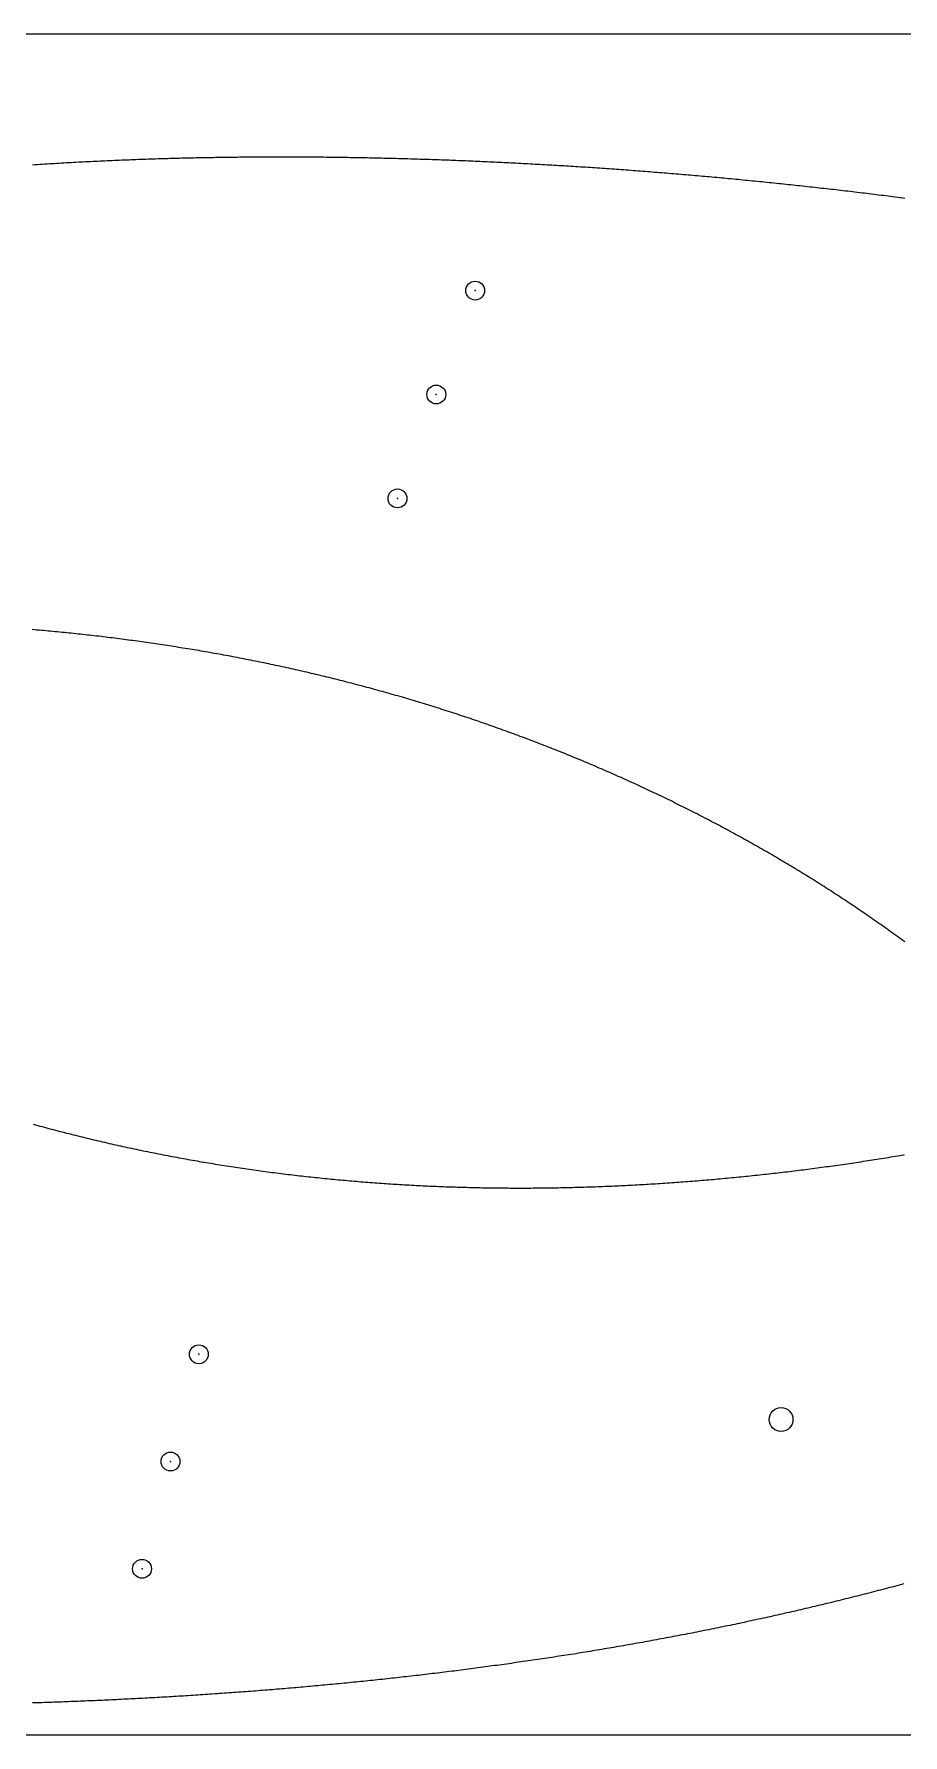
# Model space of a CAD drawing. Extents: x 65 to 369, y 520 to 566.
# Drawn here: x 111.78 to 135.28, y 519.79 to 565.79 of the extents above; entities that cross this region are included whole.
import ezdxf

# ---------------------------------------------------------------- set-up
doc = ezdxf.new("R2010")
doc.units = 0
doc.header["$PDMODE"] = 32
doc.header["$PDSIZE"] = 0.51
doc.layers.get('0').update_dxf_attribs({"linetype": 'CONTINUOUS'})
for name, color, linetype in [('CUT_SHEET', 1, 'CONTINUOUS'), ('DRILLING', 3, 'CONTINUOUS'), ('ENGRAVE', 4, 'CONTINUOUS')]:
    doc.layers.add(name, color=color, linetype=linetype)

# ---------------------------------------------------------------- blocks, each defined once
blk = doc.blocks.new('*U784')
at = {"layer": 'ENGRAVE'}
blk.add_point((0, 0), dxfattribs=at)
blk = doc.blocks.new('*U785')
at = {"layer": 'ENGRAVE', "color": 0, "linetype": 'BYBLOCK'}
for p in [(0, 0), (3, 0), (6, 0)]:
    blk.add_blockref('*U784', p, dxfattribs=at)
blk = doc.blocks.new('*U788')
at = {"layer": 'ENGRAVE'}
blk.add_point((0, 0), dxfattribs=at)
blk = doc.blocks.new('*U789')
at = {"layer": 'ENGRAVE', "color": 0, "linetype": 'BYBLOCK'}
for p in [(0, 0), (3, 0), (6, 0)]:
    blk.add_blockref('*U788', p, dxfattribs=at)

msp = doc.modelspace()

# ---------------------------------------------------------------- linework, layer by layer
for points in [[(111.744, 562.252, 0), (111.809, 562.256, 0), (111.874, 562.26, 0), (111.939, 562.264, 0), (112.004, 562.269, 0), (112.069, 562.273, 0), (112.134, 562.277, 0), (112.199, 562.281, 0), (112.264, 562.285, 0), (112.33, 562.288, 0), (112.395, 562.292, 0), (112.46, 562.296, 0), (112.525, 562.3, 0), (112.59, 562.304, 0), (112.655, 562.307, 0), (112.72, 562.311, 0), (112.785, 562.314, 0), (112.85, 562.318, 0), (112.915, 562.321, 0), (112.981, 562.325, 0), (113.046, 562.328, 0), (113.111, 562.332, 0), (113.176, 562.335, 0), (113.241, 562.338, 0), (113.306, 562.341, 0), (113.371, 562.345, 0), (113.436, 562.348, 0), (113.501, 562.351, 0), (113.567, 562.354, 0), (113.632, 562.357, 0), (113.697, 562.36, 0), (113.762, 562.363, 0), (113.827, 562.366, 0), (113.892, 562.369, 0), (113.957, 562.371, 0), (114.022, 562.374, 0), (114.087, 562.377, 0), (114.153, 562.38, 0), (114.218, 562.382, 0), (114.283, 562.385, 0), (114.348, 562.387, 0), (114.413, 562.39, 0), (114.478, 562.392, 0), (114.543, 562.395, 0), (114.608, 562.397, 0), (114.673, 562.399, 0), (114.739, 562.402, 0), (114.804, 562.404, 0), (114.869, 562.406, 0), (114.934, 562.408, 0), (114.999, 562.41, 0), (115.064, 562.413, 0), (115.129, 562.415, 0), (115.194, 562.417, 0), (115.259, 562.419, 0), (115.325, 562.42, 0), (115.39, 562.422, 0), (115.455, 562.424, 0), (115.52, 562.426, 0), (115.585, 562.428, 0), (115.65, 562.429, 0), (115.715, 562.431, 0), (115.78, 562.433, 0), (115.846, 562.434, 0), (115.911, 562.436, 0), (115.976, 562.437, 0), (116.041, 562.439, 0), (116.106, 562.44, 0), (116.171, 562.442, 0), (116.236, 562.443, 0), (116.301, 562.444, 0), (116.366, 562.446, 0), (116.432, 562.447, 0), (116.497, 562.448, 0), (116.562, 562.449, 0), (116.627, 562.45, 0), (116.692, 562.451, 0), (116.757, 562.452, 0), (116.822, 562.453, 0), (116.887, 562.454, 0), (116.952, 562.455, 0), (117.017, 562.456, 0), (117.083, 562.457, 0), (117.148, 562.458, 0), (117.213, 562.459, 0), (117.278, 562.459, 0), (117.343, 562.46, 0), (117.408, 562.461, 0), (117.473, 562.461, 0), (117.538, 562.462, 0), (117.603, 562.462, 0), (117.668, 562.463, 0), (117.733, 562.463, 0), (117.799, 562.464, 0), (117.864, 562.464, 0), (117.929, 562.464, 0), (117.994, 562.465, 0), (118.059, 562.465, 0), (118.124, 562.465, 0), (118.189, 562.465, 0), (118.254, 562.465, 0), (118.319, 562.466, 0), (118.384, 562.466, 0), (118.449, 562.466, 0), (118.514, 562.466, 0), (118.58, 562.466, 0), (118.645, 562.465, 0), (118.71, 562.465, 0), (118.775, 562.465, 0), (118.84, 562.465, 0), (118.905, 562.465, 0), (118.97, 562.465, 0), (119.035, 562.464, 0), (119.1, 562.464, 0), (119.165, 562.463, 0), (119.23, 562.463, 0), (119.295, 562.463, 0), (119.36, 562.462, 0), (119.425, 562.462, 0), (119.49, 562.461, 0), (119.555, 562.46, 0), (119.62, 562.46, 0), (119.685, 562.459, 0), (119.75, 562.458, 0), (119.815, 562.458, 0), (119.88, 562.457, 0), (119.946, 562.456, 0), (120.011, 562.455, 0), (120.076, 562.454, 0), (120.141, 562.453, 0), (120.206, 562.452, 0), (120.271, 562.451, 0), (120.336, 562.45, 0), (120.401, 562.449, 0), (120.466, 562.448, 0), (120.531, 562.447, 0), (120.596, 562.446, 0), (120.661, 562.445, 0), (120.726, 562.444, 0), (120.791, 562.442, 0), (120.856, 562.441, 0), (120.921, 562.44, 0), (120.986, 562.438, 0), (121.051, 562.437, 0), (121.116, 562.435, 0), (121.181, 562.434, 0), (121.246, 562.432, 0), (121.311, 562.431, 0), (121.375, 562.429, 0), (121.44, 562.428, 0), (121.505, 562.426, 0), (121.57, 562.424, 0), (121.635, 562.422, 0), (121.7, 562.421, 0), (121.765, 562.419, 0), (121.83, 562.417, 0), (121.895, 562.415, 0), (121.96, 562.413, 0), (122.025, 562.411, 0), (122.09, 562.409, 0), (122.155, 562.407, 0), (122.22, 562.405, 0), (122.285, 562.403, 0), (122.35, 562.401, 0), (122.415, 562.399, 0), (122.479, 562.397, 0), (122.544, 562.395, 0), (122.609, 562.393, 0), (122.674, 562.39, 0), (122.739, 562.388, 0), (122.804, 562.386, 0), (122.869, 562.383, 0), (122.934, 562.381, 0), (122.999, 562.379, 0), (123.064, 562.376, 0), (123.128, 562.374, 0), (123.193, 562.371, 0), (123.258, 562.369, 0), (123.323, 562.366, 0), (123.388, 562.363, 0), (123.453, 562.361, 0), (123.518, 562.358, 0), (123.582, 562.355, 0), (123.647, 562.353, 0), (123.712, 562.35, 0), (123.777, 562.347, 0), (123.842, 562.344, 0), (123.907, 562.341, 0), (123.972, 562.338, 0), (124.036, 562.335, 0), (124.101, 562.332, 0), (124.166, 562.329, 0), (124.231, 562.326, 0), (124.296, 562.323, 0), (124.36, 562.32, 0), (124.425, 562.317, 0), (124.49, 562.314, 0), (124.555, 562.311, 0), (124.62, 562.308, 0), (124.684, 562.304, 0), (124.749, 562.301, 0), (124.814, 562.298, 0), (124.879, 562.295, 0), (124.944, 562.291, 0), (125.008, 562.288, 0), (125.073, 562.284, 0), (125.138, 562.281, 0), (125.203, 562.277, 0), (125.268, 562.274, 0), (125.332, 562.27, 0), (125.397, 562.267, 0), (125.462, 562.263, 0), (125.527, 562.26, 0), (125.591, 562.256, 0), (125.656, 562.252, 0), (125.721, 562.248, 0), (125.786, 562.245, 0), (125.85, 562.241, 0), (125.915, 562.237, 0), (125.98, 562.233, 0), (126.045, 562.229, 0), (126.109, 562.225, 0), (126.174, 562.221, 0), (126.239, 562.217, 0), (126.303, 562.213, 0), (126.368, 562.209, 0), (126.433, 562.205, 0), (126.498, 562.201, 0), (126.562, 562.197, 0), (126.627, 562.193, 0), (126.692, 562.189, 0), (126.756, 562.184, 0), (126.821, 562.18, 0), (126.886, 562.176, 0), (126.951, 562.172, 0), (127.015, 562.167, 0), (127.08, 562.163, 0), (127.145, 562.158, 0), (127.209, 562.154, 0), (127.274, 562.149, 0), (127.339, 562.145, 0), (127.403, 562.14, 0), (127.468, 562.136, 0), (127.533, 562.131, 0), (127.597, 562.127, 0), (127.662, 562.122, 0), (127.727, 562.117, 0), (127.791, 562.113, 0), (127.856, 562.108, 0), (127.921, 562.103, 0), (127.985, 562.098, 0), (128.05, 562.093, 0), (128.115, 562.088, 0), (128.179, 562.084, 0), (128.244, 562.079, 0), (128.308, 562.074, 0), (128.373, 562.069, 0), (128.438, 562.064, 0), (128.502, 562.059, 0), (128.567, 562.053, 0), (128.631, 562.048, 0), (128.696, 562.043, 0), (128.761, 562.038, 0), (128.825, 562.033, 0), (128.89, 562.028, 0), (128.954, 562.022, 0), (129.019, 562.017, 0), (129.084, 562.012, 0), (129.148, 562.006, 0), (129.213, 562.001, 0), (129.277, 561.995, 0), (129.342, 561.99, 0), (129.407, 561.985, 0), (129.471, 561.979, 0), (129.536, 561.973, 0), (129.6, 561.968, 0), (129.665, 561.962, 0), (129.729, 561.957, 0), (129.794, 561.951, 0), (129.858, 561.945, 0), (129.923, 561.939, 0), (129.988, 561.934, 0), (130.052, 561.928, 0), (130.117, 561.922, 0), (130.181, 561.916, 0), (130.246, 561.91, 0), (130.31, 561.904, 0), (130.375, 561.899, 0), (130.439, 561.893, 0), (130.504, 561.887, 0), (130.568, 561.88, 0), (130.633, 561.874, 0), (130.697, 561.868, 0), (130.762, 561.862, 0), (130.826, 561.856, 0), (130.891, 561.85, 0), (130.955, 561.844, 0), (131.02, 561.837, 0), (131.084, 561.831, 0), (131.149, 561.825, 0), (131.213, 561.818, 0), (131.278, 561.812, 0), (131.342, 561.806, 0), (131.407, 561.799, 0), (131.471, 561.793, 0), (131.535, 561.786, 0), (131.6, 561.78, 0), (131.664, 561.773, 0), (131.729, 561.767, 0), (131.793, 561.76, 0), (131.858, 561.753, 0), (131.922, 561.747, 0), (131.987, 561.74, 0), (132.051, 561.733, 0), (132.115, 561.726, 0), (132.18, 561.72, 0), (132.244, 561.713, 0), (132.309, 561.706, 0), (132.373, 561.699, 0), (132.437, 561.692, 0), (132.502, 561.685, 0), (132.566, 561.678, 0), (132.631, 561.671, 0), (132.695, 561.664, 0), (132.759, 561.657, 0), (132.824, 561.65, 0), (132.888, 561.643, 0), (132.953, 561.636, 0), (133.017, 561.629, 0), (133.081, 561.621, 0), (133.146, 561.614, 0), (133.21, 561.607, 0), (133.274, 561.599, 0), (133.339, 561.592, 0), (133.403, 561.585, 0), (133.467, 561.577, 0), (133.532, 561.57, 0), (133.596, 561.562, 0), (133.66, 561.555, 0), (133.725, 561.547, 0), (133.789, 561.54, 0), (133.853, 561.532, 0), (133.918, 561.525, 0), (133.982, 561.517, 0), (134.046, 561.509, 0), (134.111, 561.502, 0), (134.175, 561.494, 0), (134.239, 561.486, 0), (134.303, 561.478, 0), (134.368, 561.47, 0), (134.432, 561.463, 0), (134.496, 561.455, 0), (134.561, 561.447, 0), (134.625, 561.439, 0), (134.689, 561.431, 0), (134.753, 561.423, 0), (134.818, 561.415, 0), (134.882, 561.407, 0), (134.946, 561.399, 0), (135.01, 561.391, 0), (135.075, 561.382, 0), (135.139, 561.374, 0), (135.203, 561.366, 0), (135.267, 561.358, 0), (135.332, 561.349, 0)], [(135.328, 541.234, 0), (135.279, 541.27, 0), (135.229, 541.306, 0), (135.179, 541.342, 0), (135.13, 541.379, 0), (135.08, 541.415, 0), (135.03, 541.451, 0), (134.98, 541.486, 0), (134.93, 541.522, 0), (134.881, 541.558, 0), (134.831, 541.594, 0), (134.78, 541.629, 0), (134.73, 541.665, 0), (134.68, 541.7, 0), (134.63, 541.735, 0), (134.58, 541.771, 0), (134.529, 541.806, 0), (134.479, 541.841, 0), (134.428, 541.876, 0), (134.378, 541.911, 0), (134.327, 541.946, 0), (134.277, 541.981, 0), (134.226, 542.016, 0), (134.175, 542.05, 0), (134.125, 542.085, 0), (134.074, 542.119, 0), (134.023, 542.154, 0), (133.972, 542.188, 0), (133.921, 542.222, 0), (133.87, 542.257, 0), (133.819, 542.291, 0), (133.767, 542.325, 0), (133.716, 542.359, 0), (133.665, 542.393, 0), (133.613, 542.427, 0), (133.562, 542.46, 0), (133.51, 542.494, 0), (133.459, 542.528, 0), (133.407, 542.561, 0), (133.355, 542.595, 0), (133.304, 542.628, 0), (133.252, 542.661, 0), (133.2, 542.694, 0), (133.148, 542.728, 0), (133.096, 542.761, 0), (133.044, 542.794, 0), (132.992, 542.827, 0), (132.94, 542.859, 0), (132.887, 542.892, 0), (132.835, 542.925, 0), (132.783, 542.958, 0), (132.73, 542.99, 0), (132.678, 543.023, 0), (132.625, 543.055, 0), (132.573, 543.087, 0), (132.52, 543.12, 0), (132.468, 543.152, 0), (132.415, 543.184, 0), (132.362, 543.216, 0), (132.309, 543.248, 0), (132.256, 543.28, 0), (132.203, 543.311, 0), (132.15, 543.343, 0), (132.097, 543.375, 0), (132.044, 543.406, 0), (131.991, 543.438, 0), (131.938, 543.469, 0), (131.885, 543.501, 0), (131.831, 543.532, 0), (131.778, 543.563, 0), (131.724, 543.594, 0), (131.671, 543.625, 0), (131.617, 543.656, 0), (131.564, 543.687, 0), (131.51, 543.718, 0), (131.457, 543.749, 0), (131.403, 543.779, 0), (131.349, 543.81, 0), (131.295, 543.84, 0), (131.241, 543.871, 0), (131.187, 543.901, 0), (131.133, 543.932, 0), (131.079, 543.962, 0), (131.025, 543.992, 0), (130.971, 544.022, 0), (130.917, 544.052, 0), (130.863, 544.082, 0), (130.808, 544.112, 0), (130.754, 544.141, 0), (130.7, 544.171, 0), (130.645, 544.201, 0), (130.591, 544.23, 0), (130.536, 544.26, 0), (130.482, 544.289, 0), (130.427, 544.318, 0), (130.372, 544.347, 0), (130.318, 544.377, 0), (130.263, 544.406, 0), (130.208, 544.435, 0), (130.153, 544.464, 0), (130.098, 544.492, 0), (130.043, 544.521, 0), (129.988, 544.55, 0), (129.933, 544.578, 0), (129.878, 544.607, 0), (129.823, 544.635, 0), (129.768, 544.664, 0), (129.713, 544.692, 0), (129.657, 544.72, 0), (129.602, 544.748, 0), (129.547, 544.777, 0), (129.491, 544.805, 0), (129.436, 544.832, 0), (129.38, 544.86, 0), (129.325, 544.888, 0), (129.269, 544.916, 0), (129.214, 544.943, 0), (129.158, 544.971, 0), (129.102, 544.998, 0), (129.047, 545.026, 0), (128.991, 545.053, 0), (128.935, 545.08, 0), (128.879, 545.107, 0), (128.823, 545.134, 0), (128.767, 545.161, 0), (128.711, 545.188, 0), (128.655, 545.215, 0), (128.599, 545.242, 0), (128.543, 545.268, 0), (128.487, 545.295, 0), (128.431, 545.322, 0), (128.374, 545.348, 0), (128.318, 545.374, 0), (128.262, 545.401, 0), (128.205, 545.427, 0), (128.149, 545.453, 0), (128.093, 545.479, 0), (128.036, 545.505, 0), (127.98, 545.531, 0), (127.923, 545.557, 0), (127.866, 545.582, 0), (127.81, 545.608, 0), (127.753, 545.634, 0), (127.696, 545.659, 0), (127.64, 545.685, 0), (127.583, 545.71, 0), (127.526, 545.735, 0), (127.469, 545.76, 0), (127.412, 545.786, 0), (127.355, 545.811, 0), (127.298, 545.836, 0), (127.241, 545.861, 0), (127.184, 545.885, 0), (127.127, 545.91, 0), (127.07, 545.935, 0), (127.013, 545.959, 0), (126.956, 545.984, 0), (126.898, 546.008, 0), (126.841, 546.033, 0), (126.784, 546.057, 0), (126.727, 546.081, 0), (126.669, 546.105, 0), (126.612, 546.129, 0), (126.554, 546.153, 0), (126.497, 546.177, 0), (126.439, 546.201, 0), (126.382, 546.224, 0), (126.324, 546.248, 0), (126.267, 546.272, 0), (126.209, 546.295, 0), (126.151, 546.318, 0), (126.093, 546.342, 0), (126.036, 546.365, 0), (125.978, 546.388, 0), (125.92, 546.411, 0), (125.862, 546.434, 0), (125.804, 546.457, 0), (125.746, 546.48, 0), (125.689, 546.503, 0), (125.631, 546.526, 0), (125.573, 546.548, 0), (125.514, 546.571, 0), (125.456, 546.593, 0), (125.398, 546.616, 0), (125.34, 546.638, 0), (125.282, 546.66, 0), (125.224, 546.682, 0), (125.166, 546.704, 0), (125.107, 546.726, 0), (125.049, 546.748, 0), (124.991, 546.77, 0), (124.932, 546.792, 0), (124.874, 546.813, 0), (124.816, 546.835, 0), (124.757, 546.857, 0), (124.699, 546.878, 0), (124.64, 546.899, 0), (124.582, 546.921, 0), (124.523, 546.942, 0), (124.465, 546.963, 0), (124.406, 546.984, 0), (124.347, 547.005, 0), (124.289, 547.026, 0), (124.23, 547.047, 0), (124.171, 547.067, 0), (124.112, 547.088, 0), (124.054, 547.109, 0), (123.995, 547.129, 0), (123.936, 547.149, 0), (123.877, 547.17, 0), (123.818, 547.19, 0), (123.759, 547.21, 0), (123.7, 547.23, 0), (123.642, 547.25, 0), (123.583, 547.27, 0), (123.524, 547.29, 0), (123.464, 547.31, 0), (123.405, 547.329, 0), (123.346, 547.349, 0), (123.287, 547.369, 0), (123.228, 547.388, 0), (123.169, 547.407, 0), (123.11, 547.427, 0), (123.051, 547.446, 0), (122.991, 547.465, 0), (122.932, 547.484, 0), (122.873, 547.503, 0), (122.813, 547.522, 0), (122.754, 547.541, 0), (122.695, 547.56, 0), (122.635, 547.578, 0), (122.576, 547.597, 0), (122.517, 547.615, 0), (122.457, 547.634, 0), (122.398, 547.652, 0), (122.338, 547.67, 0), (122.279, 547.688, 0), (122.219, 547.707, 0), (122.16, 547.725, 0), (122.1, 547.742, 0), (122.041, 547.76, 0), (121.981, 547.778, 0), (121.922, 547.796, 0), (121.862, 547.813, 0), (121.802, 547.831, 0), (121.743, 547.848, 0), (121.683, 547.866, 0), (121.623, 547.883, 0), (121.563, 547.9, 0), (121.504, 547.917, 0), (121.444, 547.934, 0), (121.384, 547.951, 0), (121.324, 547.968, 0), (121.265, 547.985, 0), (121.205, 548.002, 0), (121.145, 548.018, 0), (121.085, 548.035, 0), (121.025, 548.051, 0), (120.965, 548.068, 0), (120.905, 548.084, 0), (120.845, 548.1, 0), (120.785, 548.116, 0), (120.725, 548.133, 0), (120.665, 548.149, 0), (120.605, 548.164, 0), (120.545, 548.18, 0), (120.485, 548.196, 0), (120.425, 548.212, 0), (120.365, 548.227, 0), (120.305, 548.243, 0), (120.245, 548.258, 0), (120.185, 548.274, 0), (120.125, 548.289, 0), (120.064, 548.304, 0), (120.004, 548.319, 0), (119.944, 548.334, 0), (119.884, 548.349, 0), (119.823, 548.364, 0), (119.763, 548.379, 0), (119.703, 548.394, 0), (119.643, 548.409, 0), (119.582, 548.423, 0), (119.522, 548.438, 0), (119.461, 548.452, 0), (119.401, 548.466, 0), (119.341, 548.481, 0), (119.28, 548.495, 0), (119.22, 548.509, 0), (119.159, 548.523, 0), (119.099, 548.537, 0), (119.038, 548.551, 0), (118.978, 548.565, 0), (118.917, 548.579, 0), (118.857, 548.592, 0), (118.796, 548.606, 0), (118.736, 548.619, 0), (118.675, 548.633, 0), (118.615, 548.646, 0), (118.554, 548.659, 0), (118.493, 548.673, 0), (118.433, 548.686, 0), (118.372, 548.699, 0), (118.311, 548.712, 0), (118.251, 548.725, 0), (118.19, 548.738, 0), (118.129, 548.75, 0), (118.068, 548.763, 0), (118.008, 548.776, 0), (117.947, 548.788, 0), (117.886, 548.801, 0), (117.825, 548.813, 0), (117.764, 548.825, 0), (117.704, 548.838, 0), (117.643, 548.85, 0), (117.582, 548.862, 0), (117.521, 548.874, 0), (117.46, 548.886, 0), (117.399, 548.898, 0), (117.338, 548.909, 0), (117.277, 548.921, 0), (117.216, 548.933, 0), (117.155, 548.944, 0), (117.094, 548.956, 0), (117.033, 548.967, 0), (116.972, 548.978, 0), (116.911, 548.99, 0), (116.85, 549.001, 0), (116.789, 549.012, 0), (116.728, 549.023, 0), (116.667, 549.034, 0), (116.606, 549.045, 0), (116.544, 549.056, 0), (116.483, 549.066, 0), (116.422, 549.077, 0), (116.361, 549.088, 0), (116.3, 549.098, 0), (116.239, 549.109, 0), (116.177, 549.119, 0), (116.116, 549.129, 0), (116.055, 549.139, 0), (115.994, 549.15, 0), (115.932, 549.16, 0), (115.871, 549.17, 0), (115.81, 549.18, 0), (115.748, 549.189, 0), (115.687, 549.199, 0), (115.626, 549.209, 0), (115.564, 549.219, 0), (115.503, 549.228, 0), (115.442, 549.238, 0), (115.38, 549.247, 0), (115.319, 549.256, 0), (115.257, 549.266, 0), (115.196, 549.275, 0), (115.134, 549.284, 0), (115.073, 549.293, 0), (115.011, 549.302, 0), (114.95, 549.311, 0), (114.888, 549.32, 0), (114.827, 549.329, 0), (114.765, 549.337, 0), (114.704, 549.346, 0), (114.642, 549.355, 0), (114.581, 549.363, 0), (114.519, 549.372, 0), (114.457, 549.38, 0), (114.396, 549.388, 0), (114.334, 549.396, 0), (114.272, 549.404, 0), (114.211, 549.413, 0), (114.149, 549.421, 0), (114.087, 549.428, 0), (114.026, 549.436, 0), (113.964, 549.444, 0), (113.902, 549.452, 0), (113.841, 549.459, 0), (113.779, 549.467, 0), (113.717, 549.475, 0), (113.655, 549.482, 0), (113.594, 549.489, 0), (113.532, 549.497, 0), (113.47, 549.504, 0), (113.408, 549.511, 0), (113.346, 549.518, 0), (113.284, 549.525, 0), (113.223, 549.532, 0), (113.161, 549.539, 0), (113.099, 549.546, 0), (113.037, 549.552, 0), (112.975, 549.559, 0), (112.913, 549.566, 0), (112.851, 549.572, 0), (112.789, 549.579, 0), (112.727, 549.585, 0), (112.665, 549.591, 0), (112.603, 549.598, 0), (112.541, 549.604, 0), (112.479, 549.61, 0), (112.417, 549.616, 0), (112.355, 549.622, 0), (112.293, 549.628, 0), (112.231, 549.634, 0), (112.169, 549.639, 0), (112.107, 549.645, 0), (112.045, 549.651, 0), (111.983, 549.656, 0), (111.921, 549.662, 0), (111.859, 549.667, 0), (111.797, 549.673, 0), (111.735, 549.678, 0)], [(111.762, 536.302, 0), (111.822, 536.286, 0), (111.882, 536.269, 0), (111.942, 536.253, 0), (112.002, 536.237, 0), (112.062, 536.22, 0), (112.123, 536.204, 0), (112.183, 536.188, 0), (112.243, 536.172, 0), (112.303, 536.156, 0), (112.363, 536.141, 0), (112.424, 536.125, 0), (112.484, 536.109, 0), (112.544, 536.094, 0), (112.604, 536.078, 0), (112.665, 536.063, 0), (112.725, 536.047, 0), (112.785, 536.032, 0), (112.846, 536.017, 0), (112.906, 536.002, 0), (112.967, 535.987, 0), (113.027, 535.972, 0), (113.088, 535.957, 0), (113.148, 535.942, 0), (113.209, 535.928, 0), (113.269, 535.913, 0), (113.33, 535.898, 0), (113.39, 535.884, 0), (113.451, 535.87, 0), (113.511, 535.855, 0), (113.572, 535.841, 0), (113.633, 535.827, 0), (113.693, 535.813, 0), (113.754, 535.799, 0), (113.815, 535.785, 0), (113.875, 535.771, 0), (113.936, 535.758, 0), (113.997, 535.744, 0), (114.058, 535.731, 0), (114.118, 535.717, 0), (114.179, 535.704, 0), (114.24, 535.69, 0), (114.301, 535.677, 0), (114.362, 535.664, 0), (114.423, 535.651, 0), (114.483, 535.638, 0), (114.544, 535.625, 0), (114.605, 535.612, 0), (114.666, 535.6, 0), (114.727, 535.587, 0), (114.788, 535.574, 0), (114.849, 535.562, 0), (114.91, 535.55, 0), (114.971, 535.537, 0), (115.032, 535.525, 0), (115.093, 535.513, 0), (115.154, 535.501, 0), (115.215, 535.489, 0), (115.276, 535.477, 0), (115.337, 535.465, 0), (115.398, 535.453, 0), (115.459, 535.442, 0), (115.52, 535.43, 0), (115.581, 535.419, 0), (115.642, 535.407, 0), (115.703, 535.396, 0), (115.765, 535.385, 0), (115.826, 535.374, 0), (115.887, 535.362, 0), (115.948, 535.351, 0), (116.009, 535.341, 0), (116.07, 535.33, 0), (116.132, 535.319, 0), (116.193, 535.308, 0), (116.254, 535.298, 0), (116.315, 535.287, 0), (116.376, 535.277, 0), (116.438, 535.266, 0), (116.499, 535.256, 0), (116.56, 535.246, 0), (116.621, 535.236, 0), (116.683, 535.226, 0), (116.744, 535.216, 0), (116.805, 535.206, 0), (116.867, 535.196, 0), (116.928, 535.187, 0), (116.989, 535.177, 0), (117.051, 535.167, 0), (117.112, 535.158, 0), (117.173, 535.148, 0), (117.235, 535.139, 0), (117.296, 535.13, 0), (117.358, 535.121, 0), (117.419, 535.112, 0), (117.48, 535.103, 0), (117.542, 535.094, 0), (117.603, 535.085, 0), (117.665, 535.076, 0), (117.726, 535.068, 0), (117.788, 535.059, 0), (117.849, 535.051, 0), (117.911, 535.042, 0), (117.972, 535.034, 0), (118.034, 535.025, 0), (118.095, 535.017, 0), (118.157, 535.009, 0), (118.218, 535.001, 0), (118.28, 534.993, 0), (118.341, 534.985, 0), (118.403, 534.977, 0), (118.465, 534.97, 0), (118.526, 534.962, 0), (118.588, 534.954, 0), (118.649, 534.947, 0), (118.711, 534.94, 0), (118.773, 534.932, 0), (118.834, 534.925, 0), (118.896, 534.918, 0), (118.958, 534.911, 0), (119.019, 534.904, 0), (119.081, 534.897, 0), (119.143, 534.89, 0), (119.204, 534.883, 0), (119.266, 534.876, 0), (119.328, 534.87, 0), (119.389, 534.863, 0), (119.451, 534.857, 0), (119.513, 534.85, 0), (119.575, 534.844, 0), (119.636, 534.838, 0), (119.698, 534.831, 0), (119.76, 534.825, 0), (119.822, 534.819, 0), (119.883, 534.813, 0), (119.945, 534.807, 0), (120.007, 534.802, 0), (120.069, 534.796, 0), (120.131, 534.79, 0), (120.192, 534.785, 0), (120.254, 534.779, 0), (120.316, 534.774, 0), (120.378, 534.768, 0), (120.44, 534.763, 0), (120.502, 534.758, 0), (120.563, 534.753, 0), (120.625, 534.748, 0), (120.687, 534.743, 0), (120.749, 534.738, 0), (120.811, 534.733, 0), (120.873, 534.728, 0), (120.935, 534.724, 0), (120.997, 534.719, 0), (121.059, 534.715, 0), (121.121, 534.71, 0), (121.183, 534.706, 0), (121.245, 534.701, 0), (121.306, 534.697, 0), (121.368, 534.693, 0), (121.43, 534.689, 0), (121.492, 534.685, 0), (121.554, 534.681, 0), (121.616, 534.677, 0), (121.678, 534.673, 0), (121.74, 534.67, 0), (121.802, 534.666, 0), (121.864, 534.663, 0), (121.926, 534.659, 0), (121.988, 534.656, 0), (122.05, 534.652, 0), (122.113, 534.649, 0), (122.175, 534.646, 0), (122.237, 534.643, 0), (122.299, 534.64, 0), (122.361, 534.637, 0), (122.423, 534.634, 0), (122.485, 534.631, 0), (122.547, 534.628, 0), (122.609, 534.626, 0), (122.671, 534.623, 0), (122.733, 534.62, 0), (122.795, 534.618, 0), (122.858, 534.616, 0), (122.92, 534.613, 0), (122.982, 534.611, 0), (123.044, 534.609, 0), (123.106, 534.607, 0), (123.168, 534.605, 0), (123.23, 534.603, 0), (123.293, 534.601, 0), (123.355, 534.599, 0), (123.417, 534.597, 0), (123.479, 534.596, 0), (123.541, 534.594, 0), (123.603, 534.592, 0), (123.666, 534.591, 0), (123.728, 534.59, 0), (123.79, 534.588, 0), (123.852, 534.587, 0), (123.914, 534.586, 0), (123.977, 534.585, 0), (124.039, 534.584, 0), (124.101, 534.583, 0), (124.163, 534.582, 0), (124.226, 534.581, 0), (124.288, 534.58, 0), (124.35, 534.58, 0), (124.412, 534.579, 0), (124.475, 534.578, 0), (124.537, 534.578, 0), (124.599, 534.578, 0), (124.661, 534.577, 0), (124.724, 534.577, 0), (124.786, 534.577, 0), (124.848, 534.577, 0), (124.911, 534.577, 0), (124.973, 534.577, 0), (125.035, 534.577, 0), (125.097, 534.577, 0), (125.16, 534.577, 0), (125.222, 534.577, 0), (125.284, 534.578, 0), (125.347, 534.578, 0), (125.409, 534.579, 0), (125.471, 534.579, 0), (125.534, 534.58, 0), (125.596, 534.581, 0), (125.658, 534.581, 0), (125.721, 534.582, 0), (125.783, 534.583, 0), (125.845, 534.584, 0), (125.908, 534.585, 0), (125.97, 534.586, 0), (126.032, 534.587, 0), (126.095, 534.589, 0), (126.157, 534.59, 0), (126.219, 534.591, 0), (126.282, 534.593, 0), (126.344, 534.594, 0), (126.407, 534.596, 0), (126.469, 534.598, 0), (126.531, 534.599, 0), (126.594, 534.601, 0), (126.656, 534.603, 0), (126.719, 534.605, 0), (126.781, 534.607, 0), (126.843, 534.609, 0), (126.906, 534.611, 0), (126.968, 534.613, 0), (127.031, 534.615, 0), (127.093, 534.618, 0), (127.155, 534.62, 0), (127.218, 534.623, 0), (127.28, 534.625, 0), (127.343, 534.628, 0), (127.405, 534.63, 0), (127.468, 534.633, 0), (127.53, 534.636, 0), (127.592, 534.639, 0), (127.655, 534.642, 0), (127.717, 534.645, 0), (127.78, 534.648, 0), (127.842, 534.651, 0), (127.905, 534.654, 0), (127.967, 534.657, 0), (128.029, 534.661, 0), (128.092, 534.664, 0), (128.154, 534.668, 0), (128.217, 534.671, 0), (128.279, 534.675, 0), (128.342, 534.678, 0), (128.404, 534.682, 0), (128.467, 534.686, 0), (128.529, 534.69, 0), (128.592, 534.693, 0), (128.654, 534.697, 0), (128.716, 534.701, 0), (128.779, 534.706, 0), (128.841, 534.71, 0), (128.904, 534.714, 0), (128.966, 534.718, 0), (129.029, 534.723, 0), (129.091, 534.727, 0), (129.154, 534.731, 0), (129.216, 534.736, 0), (129.279, 534.741, 0), (129.341, 534.745, 0), (129.404, 534.75, 0), (129.466, 534.755, 0), (129.529, 534.76, 0), (129.591, 534.764, 0), (129.654, 534.769, 0), (129.716, 534.774, 0), (129.779, 534.78, 0), (129.841, 534.785, 0), (129.904, 534.79, 0), (129.966, 534.795, 0), (130.029, 534.801, 0), (130.091, 534.806, 0), (130.153, 534.811, 0), (130.216, 534.817, 0), (130.278, 534.823, 0), (130.341, 534.828, 0), (130.403, 534.834, 0), (130.466, 534.84, 0), (130.528, 534.846, 0), (130.591, 534.852, 0), (130.653, 534.857, 0), (130.716, 534.864, 0), (130.778, 534.87, 0), (130.841, 534.876, 0), (130.903, 534.882, 0), (130.966, 534.888, 0), (131.028, 534.895, 0), (131.09, 534.901, 0), (131.153, 534.907, 0), (131.215, 534.914, 0), (131.278, 534.921, 0), (131.34, 534.927, 0), (131.403, 534.934, 0), (131.465, 534.941, 0), (131.527, 534.948, 0), (131.59, 534.954, 0), (131.652, 534.961, 0), (131.715, 534.968, 0), (131.777, 534.975, 0), (131.839, 534.983, 0), (131.902, 534.99, 0), (131.964, 534.997, 0), (132.027, 535.004, 0), (132.089, 535.012, 0), (132.151, 535.019, 0), (132.214, 535.027, 0), (132.276, 535.034, 0), (132.338, 535.042, 0), (132.401, 535.05, 0), (132.463, 535.057, 0), (132.525, 535.065, 0), (132.588, 535.073, 0), (132.65, 535.081, 0), (132.712, 535.089, 0), (132.775, 535.097, 0), (132.837, 535.105, 0), (132.899, 535.113, 0), (132.962, 535.121, 0), (133.024, 535.13, 0), (133.086, 535.138, 0), (133.149, 535.146, 0), (133.211, 535.155, 0), (133.273, 535.163, 0), (133.335, 535.172, 0), (133.398, 535.181, 0), (133.46, 535.189, 0), (133.522, 535.198, 0), (133.584, 535.207, 0), (133.646, 535.216, 0), (133.709, 535.225, 0), (133.771, 535.234, 0), (133.833, 535.243, 0), (133.895, 535.252, 0), (133.957, 535.261, 0), (134.02, 535.27, 0), (134.082, 535.28, 0), (134.144, 535.289, 0), (134.206, 535.299, 0), (134.268, 535.308, 0), (134.33, 535.318, 0), (134.392, 535.327, 0), (134.454, 535.337, 0), (134.516, 535.347, 0), (134.579, 535.356, 0), (134.641, 535.366, 0), (134.703, 535.376, 0), (134.765, 535.386, 0), (134.827, 535.396, 0), (134.889, 535.406, 0), (134.951, 535.416, 0), (135.013, 535.427, 0), (135.075, 535.437, 0), (135.137, 535.447, 0), (135.199, 535.458, 0), (135.26, 535.468, 0), (135.322, 535.479, 0)], [(135.307, 523.871, 0), (135.243, 523.855, 0), (135.18, 523.838, 0), (135.117, 523.821, 0), (135.054, 523.804, 0), (134.991, 523.787, 0), (134.928, 523.771, 0), (134.865, 523.754, 0), (134.801, 523.737, 0), (134.738, 523.721, 0), (134.675, 523.704, 0), (134.612, 523.688, 0), (134.549, 523.671, 0), (134.485, 523.655, 0), (134.422, 523.639, 0), (134.359, 523.623, 0), (134.296, 523.606, 0), (134.232, 523.59, 0), (134.169, 523.574, 0), (134.106, 523.558, 0), (134.042, 523.542, 0), (133.979, 523.526, 0), (133.916, 523.51, 0), (133.852, 523.494, 0), (133.789, 523.478, 0), (133.725, 523.463, 0), (133.662, 523.447, 0), (133.599, 523.431, 0), (133.535, 523.416, 0), (133.472, 523.4, 0), (133.408, 523.385, 0), (133.345, 523.369, 0), (133.281, 523.354, 0), (133.218, 523.338, 0), (133.154, 523.323, 0), (133.091, 523.308, 0), (133.027, 523.292, 0), (132.964, 523.277, 0), (132.9, 523.262, 0), (132.837, 523.247, 0), (132.773, 523.232, 0), (132.709, 523.217, 0), (132.646, 523.202, 0), (132.582, 523.187, 0), (132.518, 523.172, 0), (132.455, 523.158, 0), (132.391, 523.143, 0), (132.327, 523.128, 0), (132.264, 523.114, 0), (132.2, 523.099, 0), (132.136, 523.084, 0), (132.073, 523.07, 0), (132.009, 523.055, 0), (131.945, 523.041, 0), (131.881, 523.027, 0), (131.818, 523.012, 0), (131.754, 522.998, 0), (131.69, 522.984, 0), (131.626, 522.97, 0), (131.563, 522.956, 0), (131.499, 522.942, 0), (131.435, 522.928, 0), (131.371, 522.914, 0), (131.307, 522.9, 0), (131.243, 522.886, 0), (131.18, 522.872, 0), (131.116, 522.859, 0), (131.052, 522.845, 0), (130.988, 522.831, 0), (130.924, 522.818, 0), (130.86, 522.804, 0), (130.796, 522.791, 0), (130.732, 522.777, 0), (130.668, 522.764, 0), (130.605, 522.75, 0), (130.541, 522.737, 0), (130.477, 522.724, 0), (130.413, 522.711, 0), (130.349, 522.698, 0), (130.285, 522.684, 0), (130.221, 522.671, 0), (130.157, 522.658, 0), (130.093, 522.645, 0), (130.029, 522.633, 0), (129.965, 522.62, 0), (129.901, 522.607, 0), (129.837, 522.594, 0), (129.773, 522.581, 0), (129.709, 522.569, 0), (129.645, 522.556, 0), (129.581, 522.543, 0), (129.517, 522.531, 0), (129.452, 522.518, 0), (129.388, 522.506, 0), (129.324, 522.494, 0), (129.26, 522.481, 0), (129.196, 522.469, 0), (129.132, 522.457, 0), (129.068, 522.445, 0), (129.004, 522.432, 0), (128.94, 522.42, 0), (128.875, 522.408, 0), (128.811, 522.396, 0), (128.747, 522.384, 0), (128.683, 522.372, 0), (128.619, 522.361, 0), (128.555, 522.349, 0), (128.49, 522.337, 0), (128.426, 522.325, 0), (128.362, 522.314, 0), (128.298, 522.302, 0), (128.234, 522.29, 0), (128.169, 522.279, 0), (128.105, 522.267, 0), (128.041, 522.256, 0), (127.977, 522.244, 0), (127.912, 522.233, 0), (127.848, 522.222, 0), (127.784, 522.211, 0), (127.72, 522.199, 0), (127.655, 522.188, 0), (127.591, 522.177, 0), (127.527, 522.166, 0), (127.463, 522.155, 0), (127.398, 522.144, 0), (127.334, 522.133, 0), (127.27, 522.122, 0), (127.205, 522.111, 0), (127.141, 522.1, 0), (127.077, 522.09, 0), (127.012, 522.079, 0), (126.948, 522.068, 0), (126.884, 522.058, 0), (126.819, 522.047, 0), (126.755, 522.037, 0), (126.691, 522.026, 0), (126.626, 522.016, 0), (126.562, 522.005, 0), (126.498, 521.995, 0), (126.433, 521.984, 0), (126.369, 521.974, 0), (126.304, 521.964, 0), (126.24, 521.954, 0), (126.176, 521.944, 0), (126.111, 521.934, 0), (126.047, 521.923, 0), (125.982, 521.913, 0), (125.918, 521.904, 0), (125.853, 521.894, 0), (125.789, 521.884, 0), (125.725, 521.874, 0), (125.66, 521.864, 0), (125.596, 521.854, 0), (125.531, 521.845, 0), (125.467, 521.835, 0), (125.402, 521.825, 0), (125.338, 521.816, 0), (125.273, 521.806, 0), (125.209, 521.797, 0), (125.144, 521.787, 0), (125.08, 521.778, 0), (125.015, 521.769, 0), (124.951, 521.759, 0), (124.886, 521.75, 0), (124.822, 521.741, 0), (124.757, 521.732, 0), (124.693, 521.722, 0), (124.628, 521.713, 0), (124.564, 521.704, 0), (124.499, 521.695, 0), (124.435, 521.686, 0), (124.37, 521.677, 0), (124.305, 521.668, 0), (124.241, 521.66, 0), (124.176, 521.651, 0), (124.112, 521.642, 0), (124.047, 521.633, 0), (123.983, 521.625, 0), (123.918, 521.616, 0), (123.853, 521.607, 0), (123.789, 521.599, 0), (123.724, 521.59, 0), (123.66, 521.582, 0), (123.595, 521.573, 0), (123.53, 521.565, 0), (123.466, 521.557, 0), (123.401, 521.548, 0), (123.337, 521.54, 0), (123.272, 521.532, 0), (123.207, 521.524, 0), (123.143, 521.515, 0), (123.078, 521.507, 0), (123.013, 521.499, 0), (122.949, 521.491, 0), (122.884, 521.483, 0), (122.82, 521.475, 0), (122.755, 521.467, 0), (122.69, 521.459, 0), (122.626, 521.452, 0), (122.561, 521.444, 0), (122.496, 521.436, 0), (122.432, 521.428, 0), (122.367, 521.421, 0), (122.302, 521.413, 0), (122.238, 521.406, 0), (122.173, 521.398, 0), (122.108, 521.39, 0), (122.044, 521.383, 0), (121.979, 521.376, 0), (121.914, 521.368, 0), (121.849, 521.361, 0), (121.785, 521.354, 0), (121.72, 521.346, 0), (121.655, 521.339, 0), (121.591, 521.332, 0), (121.526, 521.325, 0), (121.461, 521.318, 0), (121.397, 521.31, 0), (121.332, 521.303, 0), (121.267, 521.296, 0), (121.202, 521.289, 0), (121.138, 521.283, 0), (121.073, 521.276, 0), (121.008, 521.269, 0), (120.943, 521.262, 0), (120.879, 521.255, 0), (120.814, 521.249, 0), (120.749, 521.242, 0), (120.685, 521.235, 0), (120.62, 521.229, 0), (120.555, 521.222, 0), (120.49, 521.215, 0), (120.426, 521.209, 0), (120.361, 521.202, 0), (120.296, 521.196, 0), (120.231, 521.19, 0), (120.167, 521.183, 0), (120.102, 521.177, 0), (120.037, 521.171, 0), (119.972, 521.164, 0), (119.907, 521.158, 0), (119.843, 521.152, 0), (119.778, 521.146, 0), (119.713, 521.14, 0), (119.648, 521.134, 0), (119.584, 521.128, 0), (119.519, 521.122, 0), (119.454, 521.116, 0), (119.389, 521.11, 0), (119.325, 521.104, 0), (119.26, 521.098, 0), (119.195, 521.092, 0), (119.13, 521.087, 0), (119.065, 521.081, 0), (119.001, 521.075, 0), (118.936, 521.07, 0), (118.871, 521.064, 0), (118.806, 521.058, 0), (118.741, 521.053, 0), (118.677, 521.047, 0), (118.612, 521.042, 0), (118.547, 521.036, 0), (118.482, 521.031, 0), (118.417, 521.026, 0), (118.353, 521.02, 0), (118.288, 521.015, 0), (118.223, 521.01, 0), (118.158, 521.005, 0), (118.093, 520.999, 0), (118.029, 520.994, 0), (117.964, 520.989, 0), (117.899, 520.984, 0), (117.834, 520.979, 0), (117.769, 520.974, 0), (117.705, 520.969, 0), (117.64, 520.964, 0), (117.575, 520.959, 0), (117.51, 520.954, 0), (117.445, 520.949, 0), (117.381, 520.945, 0), (117.316, 520.94, 0), (117.251, 520.935, 0), (117.186, 520.93, 0), (117.121, 520.926, 0), (117.056, 520.921, 0), (116.992, 520.916, 0), (116.927, 520.912, 0), (116.862, 520.907, 0), (116.797, 520.903, 0), (116.732, 520.898, 0), (116.668, 520.894, 0), (116.603, 520.889, 0), (116.538, 520.885, 0), (116.473, 520.881, 0), (116.408, 520.876, 0), (116.344, 520.872, 0), (116.279, 520.868, 0), (116.214, 520.864, 0), (116.149, 520.86, 0), (116.084, 520.855, 0), (116.019, 520.851, 0), (115.955, 520.847, 0), (115.89, 520.843, 0), (115.825, 520.839, 0), (115.76, 520.835, 0), (115.695, 520.831, 0), (115.631, 520.827, 0), (115.566, 520.824, 0), (115.501, 520.82, 0), (115.436, 520.816, 0), (115.371, 520.812, 0), (115.307, 520.808, 0), (115.242, 520.805, 0), (115.177, 520.801, 0), (115.112, 520.797, 0), (115.047, 520.794, 0), (114.983, 520.79, 0), (114.918, 520.787, 0), (114.853, 520.783, 0), (114.788, 520.78, 0), (114.723, 520.776, 0), (114.659, 520.773, 0), (114.594, 520.769, 0), (114.529, 520.766, 0), (114.464, 520.763, 0), (114.399, 520.759, 0), (114.335, 520.756, 0), (114.27, 520.753, 0), (114.205, 520.75, 0), (114.14, 520.746, 0), (114.075, 520.743, 0), (114.011, 520.74, 0), (113.946, 520.737, 0), (113.881, 520.734, 0), (113.816, 520.731, 0), (113.751, 520.728, 0), (113.686, 520.725, 0), (113.622, 520.722, 0), (113.557, 520.719, 0), (113.492, 520.716, 0), (113.427, 520.713, 0), (113.362, 520.711, 0), (113.298, 520.708, 0), (113.233, 520.705, 0), (113.168, 520.702, 0), (113.103, 520.7, 0), (113.038, 520.697, 0), (112.974, 520.694, 0), (112.909, 520.692, 0), (112.844, 520.689, 0), (112.779, 520.687, 0), (112.714, 520.684, 0), (112.65, 520.682, 0), (112.585, 520.679, 0), (112.52, 520.677, 0), (112.455, 520.675, 0), (112.39, 520.672, 0), (112.326, 520.67, 0), (112.261, 520.668, 0), (112.196, 520.665, 0), (112.131, 520.663, 0), (112.066, 520.661, 0), (112.002, 520.659, 0), (111.937, 520.657, 0), (111.872, 520.655, 0), (111.807, 520.653, 0), (111.742, 520.651, 0)]]:
    msp.add_polyline3d(points)
at = {"layer": 'CUT_SHEET'}
msp.add_lwpolyline([(64.7823, 565.7852), (64.7823, 519.7852), (158.7823, 519.7852), (158.7823, 565.7852)], close=True, dxfattribs=at)
at = {"layer": 'DRILLING'}
msp.add_circle((131.9851, 528.3176), 0.3225, dxfattribs=at)

# ---------------------------------------------------------------- block references
at = {"layer": 'ENGRAVE', "xscale": -1}
for name, p, rotation in [('*U785', (123.7122, 558.8467), 69.50408543005281), ('*U789', (114.7029, 524.2799), 255.1478239376268)]:
    msp.add_blockref(name, p, dxfattribs=dict(at, rotation=rotation))

doc.saveas('drawing.dxf')
